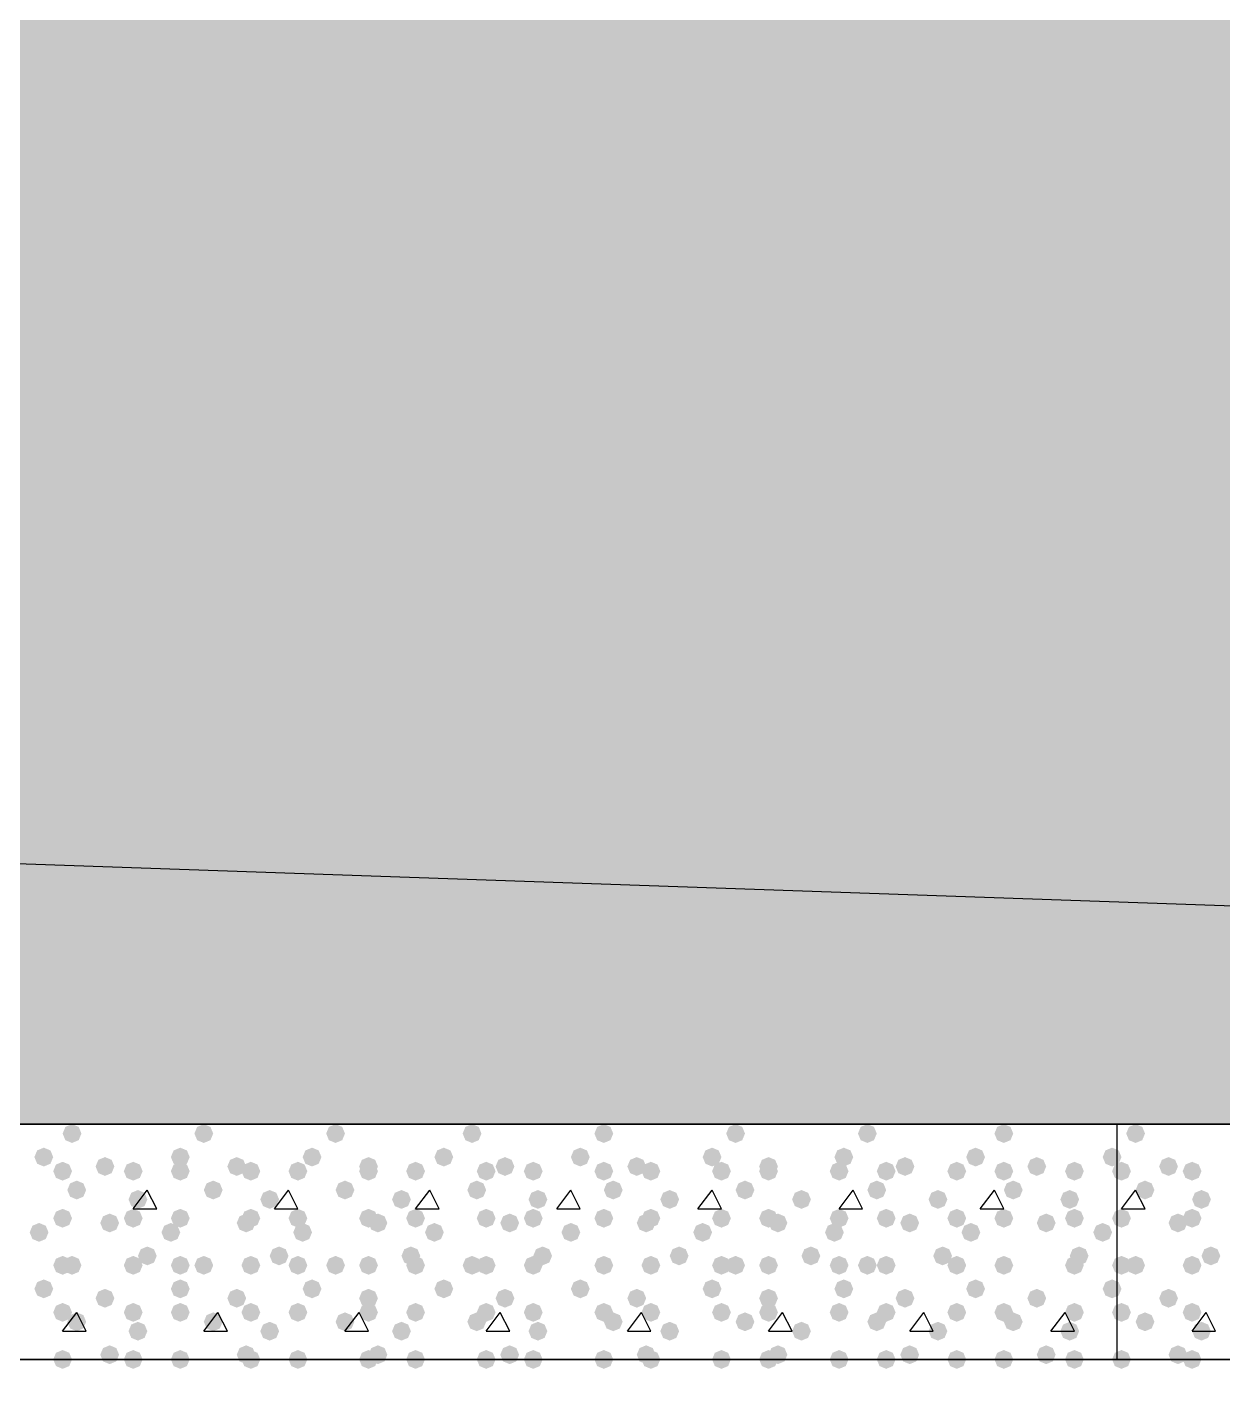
# Model space of a CAD drawing. Header units: millimetres. Extents: x 0 to 420, y 0 to 297.
# Drawn here: x 312.14 to 322.9, y 147.82 to 160.11 of the extents above; entities that cross this region are included whole.
import ezdxf

# ---------------------------------------------------------------- set-up
doc = ezdxf.new("R2010")
doc.units = ezdxf.units.MM
doc.layers.get('0').update_dxf_attribs({"linetype": 'CONTINUOUS'})

msp = doc.modelspace()

# ---------------------------------------------------------------- hatches: boundary and pattern name
at = {"true_color": 0x000008}
h = msp.add_hatch(color=0, dxfattribs=at)
h.paths.add_polyline_path([(379.518333, 162.263667), (33.401, 162.263667), (379.518333, 150.241)], flags=0)
h.paths.add_polyline_path([(33.401, 162.263667), (379.518333, 150.241), (33.401, 150.241)], flags=0)
for points in [[(312.631667, 150.156333), (312.606796, 150.096537), (312.547, 150.071667), (312.487204, 150.096537), (312.462333, 150.156333), (312.487204, 150.216129), (312.547, 150.241), (312.606796, 150.216129)], [(313.817, 150.156333), (313.792129, 150.096537), (313.732333, 150.071667), (313.672537, 150.096537), (313.647667, 150.156333), (313.672537, 150.216129), (313.732333, 150.241), (313.792129, 150.216129)], [(315.002333, 150.156333), (314.977462, 150.096537), (314.917667, 150.071667), (314.857871, 150.096537), (314.833, 150.156333), (314.857871, 150.216129), (314.917667, 150.241), (314.977462, 150.216129)], [(316.23, 150.156333), (316.205129, 150.096537), (316.145333, 150.071667), (316.085537, 150.096537), (316.060667, 150.156333), (316.085537, 150.216129), (316.145333, 150.241), (316.205129, 150.216129)], [(317.415333, 150.156333), (317.390463, 150.096537), (317.330667, 150.071667), (317.270871, 150.096537), (317.246, 150.156333), (317.270871, 150.216129), (317.330667, 150.241), (317.390462, 150.216129)], [(318.600667, 150.156333), (318.575796, 150.096537), (318.516, 150.071667), (318.456204, 150.096537), (318.431333, 150.156333), (318.456204, 150.216129), (318.516, 150.241), (318.575796, 150.216129)], [(319.786, 150.156333), (319.761129, 150.096537), (319.701333, 150.071667), (319.641538, 150.096537), (319.616667, 150.156333), (319.641537, 150.216129), (319.701333, 150.241), (319.761129, 150.216129)], [(321.013667, 150.156333), (320.988796, 150.096537), (320.929, 150.071667), (320.869204, 150.096537), (320.844333, 150.156333), (320.869204, 150.216129), (320.929, 150.241), (320.988796, 150.216129)], [(312.377667, 149.944667), (312.352796, 149.884871), (312.293, 149.86), (312.233204, 149.884871), (312.208333, 149.944667), (312.233204, 150.004462), (312.293, 150.029333), (312.352796, 150.004463)], [(313.605333, 149.944667), (313.580462, 149.884871), (313.520667, 149.86), (313.460871, 149.884871), (313.436, 149.944667), (313.460871, 150.004462), (313.520667, 150.029333), (313.580462, 150.004463)], [(314.790667, 149.944667), (314.765796, 149.884871), (314.706, 149.86), (314.646204, 149.884871), (314.621333, 149.944667), (314.646204, 150.004462), (314.706, 150.029333), (314.765796, 150.004463)], [(315.976, 149.944667), (315.951129, 149.884871), (315.891333, 149.86), (315.831537, 149.884871), (315.806667, 149.944667), (315.831537, 150.004462), (315.891333, 150.029333), (315.951129, 150.004463)], [(317.203667, 149.944667), (317.178796, 149.884871), (317.119, 149.86), (317.059204, 149.884871), (317.034333, 149.944667), (317.059204, 150.004462), (317.119, 150.029333), (317.178796, 150.004463)], [(318.389, 149.944667), (318.364129, 149.884871), (318.304333, 149.86), (318.244537, 149.884871), (318.219667, 149.944667), (318.244537, 150.004462), (318.304333, 150.029333), (318.364129, 150.004463)], [(319.574333, 149.944667), (319.549463, 149.884871), (319.489667, 149.86), (319.429871, 149.884871), (319.405, 149.944667), (319.429871, 150.004462), (319.489667, 150.029333), (319.549462, 150.004463)], [(320.759667, 149.944667), (320.734796, 149.884871), (320.675, 149.86), (320.615204, 149.884871), (320.590333, 149.944667), (320.615204, 150.004462), (320.675, 150.029333), (320.734796, 150.004463)], [(321.987333, 149.944667), (321.962462, 149.884871), (321.902667, 149.86), (321.842871, 149.884871), (321.818, 149.944667), (321.842871, 150.004462), (321.902667, 150.029333), (321.962462, 150.004463)], [(312.547, 149.817667), (312.522129, 149.757871), (312.462333, 149.733), (312.402537, 149.757871), (312.377667, 149.817667), (312.402537, 149.877462), (312.462333, 149.902333), (312.522129, 149.877463)], [(312.928, 149.86), (312.903129, 149.800204), (312.843333, 149.775333), (312.783537, 149.800204), (312.758667, 149.86), (312.783537, 149.919796), (312.843333, 149.944667), (312.903129, 149.919796)], [(313.182, 149.817667), (313.157129, 149.757871), (313.097333, 149.733), (313.037537, 149.757871), (313.012667, 149.817667), (313.037537, 149.877462), (313.097333, 149.902333), (313.157129, 149.877463)], [(313.605333, 149.817667), (313.580462, 149.757871), (313.520667, 149.733), (313.460871, 149.757871), (313.436, 149.817667), (313.460871, 149.877462), (313.520667, 149.902333), (313.580462, 149.877463)], [(314.113333, 149.86), (314.088462, 149.800204), (314.028667, 149.775333), (313.968871, 149.800204), (313.944, 149.86), (313.968871, 149.919796), (314.028667, 149.944667), (314.088462, 149.919796)], [(314.240333, 149.817667), (314.215463, 149.757871), (314.155667, 149.733), (314.095871, 149.757871), (314.071, 149.817667), (314.095871, 149.877462), (314.155667, 149.902333), (314.215462, 149.877463)], [(314.663667, 149.817667), (314.638796, 149.757871), (314.579, 149.733), (314.519204, 149.757871), (314.494333, 149.817667), (314.519204, 149.877462), (314.579, 149.902333), (314.638796, 149.877463)], [(315.298667, 149.86), (315.273796, 149.800204), (315.214, 149.775333), (315.154204, 149.800204), (315.129333, 149.86), (315.154204, 149.919796), (315.214, 149.944667), (315.273796, 149.919796)], [(315.298667, 149.817667), (315.273796, 149.757871), (315.214, 149.733), (315.154204, 149.757871), (315.129333, 149.817667), (315.154204, 149.877462), (315.214, 149.902333), (315.273796, 149.877463)], [(315.722, 149.817667), (315.697129, 149.757871), (315.637333, 149.733), (315.577538, 149.757871), (315.552667, 149.817667), (315.577537, 149.877462), (315.637333, 149.902333), (315.697129, 149.877463)], [(316.357, 149.817667), (316.332129, 149.757871), (316.272333, 149.733), (316.212538, 149.757871), (316.187667, 149.817667), (316.212537, 149.877462), (316.272333, 149.902333), (316.332129, 149.877463)], [(316.526333, 149.86), (316.501463, 149.800204), (316.441667, 149.775333), (316.381871, 149.800204), (316.357, 149.86), (316.381871, 149.919796), (316.441667, 149.944667), (316.501462, 149.919796)], [(316.780333, 149.817667), (316.755463, 149.757871), (316.695667, 149.733), (316.635871, 149.757871), (316.611, 149.817667), (316.635871, 149.877462), (316.695667, 149.902333), (316.755462, 149.877463)], [(317.415333, 149.817667), (317.390463, 149.757871), (317.330667, 149.733), (317.270871, 149.757871), (317.246, 149.817667), (317.270871, 149.877462), (317.330667, 149.902333), (317.390462, 149.877463)], [(317.711667, 149.86), (317.686796, 149.800204), (317.627, 149.775333), (317.567204, 149.800204), (317.542333, 149.86), (317.567204, 149.919796), (317.627, 149.944667), (317.686796, 149.919796)], [(317.838667, 149.817667), (317.813796, 149.757871), (317.754, 149.733), (317.694204, 149.757871), (317.669333, 149.817667), (317.694204, 149.877462), (317.754, 149.902333), (317.813796, 149.877463)], [(318.473667, 149.817667), (318.448796, 149.757871), (318.389, 149.733), (318.329204, 149.757871), (318.304333, 149.817667), (318.329204, 149.877462), (318.389, 149.902333), (318.448796, 149.877463)], [(318.897, 149.86), (318.872129, 149.800204), (318.812333, 149.775333), (318.752538, 149.800204), (318.727667, 149.86), (318.752537, 149.919796), (318.812333, 149.944667), (318.872129, 149.919796)], [(318.897, 149.817667), (318.872129, 149.757871), (318.812333, 149.733), (318.752538, 149.757871), (318.727667, 149.817667), (318.752537, 149.877462), (318.812333, 149.902333), (318.872129, 149.877463)], [(319.532, 149.817667), (319.507129, 149.757871), (319.447333, 149.733), (319.387538, 149.757871), (319.362667, 149.817667), (319.387537, 149.877462), (319.447333, 149.902333), (319.507129, 149.877463)], [(319.955333, 149.817667), (319.930462, 149.757871), (319.870667, 149.733), (319.810871, 149.757871), (319.786, 149.817667), (319.810871, 149.877462), (319.870667, 149.902333), (319.930462, 149.877463)], [(320.124667, 149.86), (320.099796, 149.800204), (320.04, 149.775333), (319.980204, 149.800204), (319.955333, 149.86), (319.980204, 149.919796), (320.04, 149.944667), (320.099796, 149.919796)], [(320.590333, 149.817667), (320.565462, 149.757871), (320.505667, 149.733), (320.445871, 149.757871), (320.421, 149.817667), (320.445871, 149.877462), (320.505667, 149.902333), (320.565462, 149.877463)], [(321.013667, 149.817667), (320.988796, 149.757871), (320.929, 149.733), (320.869204, 149.757871), (320.844333, 149.817667), (320.869204, 149.877462), (320.929, 149.902333), (320.988796, 149.877463)], [(321.31, 149.86), (321.285129, 149.800204), (321.225333, 149.775333), (321.165538, 149.800204), (321.140667, 149.86), (321.165537, 149.919796), (321.225333, 149.944667), (321.285129, 149.919796)], [(321.648667, 149.817667), (321.623796, 149.757871), (321.564, 149.733), (321.504204, 149.757871), (321.479333, 149.817667), (321.504204, 149.877462), (321.564, 149.902333), (321.623796, 149.877463)], [(312.674, 149.648333), (312.649129, 149.588537), (312.589333, 149.563667), (312.529537, 149.588537), (312.504667, 149.648333), (312.529537, 149.708129), (312.589333, 149.733), (312.649129, 149.708129)], [(313.901667, 149.648333), (313.876796, 149.588537), (313.817, 149.563667), (313.757204, 149.588537), (313.732333, 149.648333), (313.757204, 149.708129), (313.817, 149.733), (313.876796, 149.708129)], [(315.087, 149.648333), (315.062129, 149.588537), (315.002333, 149.563667), (314.942538, 149.588537), (314.917667, 149.648333), (314.942537, 149.708129), (315.002333, 149.733), (315.062129, 149.708129)], [(316.272333, 149.648333), (316.247462, 149.588537), (316.187667, 149.563667), (316.127871, 149.588537), (316.103, 149.648333), (316.127871, 149.708129), (316.187667, 149.733), (316.247462, 149.708129)], [(317.5, 149.648333), (317.475129, 149.588537), (317.415333, 149.563667), (317.355537, 149.588537), (317.330667, 149.648333), (317.355537, 149.708129), (317.415333, 149.733), (317.475129, 149.708129)], [(318.685333, 149.648333), (318.660462, 149.588537), (318.600667, 149.563667), (318.540871, 149.588537), (318.516, 149.648333), (318.540871, 149.708129), (318.600667, 149.733), (318.660462, 149.708129)], [(319.870667, 149.648333), (319.845796, 149.588537), (319.786, 149.563667), (319.726204, 149.588537), (319.701333, 149.648333), (319.726204, 149.708129), (319.786, 149.733), (319.845796, 149.708129)], [(321.098333, 149.648333), (321.073463, 149.588537), (321.013667, 149.563667), (320.953871, 149.588537), (320.929, 149.648333), (320.953871, 149.708129), (321.013667, 149.733), (321.073462, 149.708129)], [(313.224333, 149.563667), (313.199462, 149.503871), (313.139667, 149.479), (313.079871, 149.503871), (313.055, 149.563667), (313.079871, 149.623462), (313.139667, 149.648333), (313.199462, 149.623463)], [(314.409667, 149.563667), (314.384796, 149.503871), (314.325, 149.479), (314.265204, 149.503871), (314.240333, 149.563667), (314.265204, 149.623462), (314.325, 149.648333), (314.384796, 149.623463)], [(315.595, 149.563667), (315.570129, 149.503871), (315.510333, 149.479), (315.450538, 149.503871), (315.425667, 149.563667), (315.450537, 149.623462), (315.510333, 149.648333), (315.570129, 149.623463)], [(316.822667, 149.563667), (316.797796, 149.503871), (316.738, 149.479), (316.678204, 149.503871), (316.653333, 149.563667), (316.678204, 149.623462), (316.738, 149.648333), (316.797796, 149.623463)], [(318.008, 149.563667), (317.983129, 149.503871), (317.923333, 149.479), (317.863538, 149.503871), (317.838667, 149.563667), (317.863537, 149.623462), (317.923333, 149.648333), (317.983129, 149.623463)], [(319.193333, 149.563667), (319.168462, 149.503871), (319.108667, 149.479), (319.048871, 149.503871), (319.024, 149.563667), (319.048871, 149.623462), (319.108667, 149.648333), (319.168462, 149.623463)], [(320.421, 149.563667), (320.396129, 149.503871), (320.336333, 149.479), (320.276538, 149.503871), (320.251667, 149.563667), (320.276537, 149.623462), (320.336333, 149.648333), (320.396129, 149.623463)], [(321.606333, 149.563667), (321.581462, 149.503871), (321.521667, 149.479), (321.461871, 149.503871), (321.437, 149.563667), (321.461871, 149.623462), (321.521667, 149.648333), (321.581462, 149.623463)], [(312.547, 149.394333), (312.522129, 149.334537), (312.462333, 149.309667), (312.402537, 149.334537), (312.377667, 149.394333), (312.402537, 149.454129), (312.462333, 149.479), (312.522129, 149.454129)], [(313.182, 149.394333), (313.157129, 149.334537), (313.097333, 149.309667), (313.037537, 149.334537), (313.012667, 149.394333), (313.037537, 149.454129), (313.097333, 149.479), (313.157129, 149.454129)], [(313.605333, 149.394333), (313.580462, 149.334537), (313.520667, 149.309667), (313.460871, 149.334537), (313.436, 149.394333), (313.460871, 149.454129), (313.520667, 149.479), (313.580462, 149.454129)], [(314.240333, 149.394333), (314.215463, 149.334537), (314.155667, 149.309667), (314.095871, 149.334537), (314.071, 149.394333), (314.095871, 149.454129), (314.155667, 149.479), (314.215462, 149.454129)], [(314.663667, 149.394333), (314.638796, 149.334537), (314.579, 149.309667), (314.519204, 149.334537), (314.494333, 149.394333), (314.519204, 149.454129), (314.579, 149.479), (314.638796, 149.454129)], [(315.298667, 149.394333), (315.273796, 149.334537), (315.214, 149.309667), (315.154204, 149.334537), (315.129333, 149.394333), (315.154204, 149.454129), (315.214, 149.479), (315.273796, 149.454129)], [(315.722, 149.394333), (315.697129, 149.334537), (315.637333, 149.309667), (315.577538, 149.334537), (315.552667, 149.394333), (315.577537, 149.454129), (315.637333, 149.479), (315.697129, 149.454129)], [(316.357, 149.394333), (316.332129, 149.334537), (316.272333, 149.309667), (316.212538, 149.334537), (316.187667, 149.394333), (316.212537, 149.454129), (316.272333, 149.479), (316.332129, 149.454129)], [(316.780333, 149.394333), (316.755463, 149.334537), (316.695667, 149.309667), (316.635871, 149.334537), (316.611, 149.394333), (316.635871, 149.454129), (316.695667, 149.479), (316.755462, 149.454129)], [(317.415333, 149.394333), (317.390463, 149.334537), (317.330667, 149.309667), (317.270871, 149.334537), (317.246, 149.394333), (317.270871, 149.454129), (317.330667, 149.479), (317.390462, 149.454129)], [(317.838667, 149.394333), (317.813796, 149.334537), (317.754, 149.309667), (317.694204, 149.334537), (317.669333, 149.394333), (317.694204, 149.454129), (317.754, 149.479), (317.813796, 149.454129)], [(318.473667, 149.394333), (318.448796, 149.334537), (318.389, 149.309667), (318.329204, 149.334537), (318.304333, 149.394333), (318.329204, 149.454129), (318.389, 149.479), (318.448796, 149.454129)], [(318.897, 149.394333), (318.872129, 149.334537), (318.812333, 149.309667), (318.752538, 149.334537), (318.727667, 149.394333), (318.752537, 149.454129), (318.812333, 149.479), (318.872129, 149.454129)], [(319.532, 149.394333), (319.507129, 149.334537), (319.447333, 149.309667), (319.387538, 149.334537), (319.362667, 149.394333), (319.387537, 149.454129), (319.447333, 149.479), (319.507129, 149.454129)], [(319.955333, 149.394333), (319.930462, 149.334537), (319.870667, 149.309667), (319.810871, 149.334537), (319.786, 149.394333), (319.810871, 149.454129), (319.870667, 149.479), (319.930462, 149.454129)], [(320.590333, 149.394333), (320.565462, 149.334537), (320.505667, 149.309667), (320.445871, 149.334537), (320.421, 149.394333), (320.445871, 149.454129), (320.505667, 149.479), (320.565462, 149.454129)], [(321.013667, 149.394333), (320.988796, 149.334537), (320.929, 149.309667), (320.869204, 149.334537), (320.844333, 149.394333), (320.869204, 149.454129), (320.929, 149.479), (320.988796, 149.454129)], [(321.648667, 149.394333), (321.623796, 149.334537), (321.564, 149.309667), (321.504204, 149.334537), (321.479333, 149.394333), (321.504204, 149.454129), (321.564, 149.479), (321.623796, 149.454129)], [(312.335333, 149.267333), (312.310462, 149.207537), (312.250667, 149.182667), (312.190871, 149.207537), (312.166, 149.267333), (312.190871, 149.327129), (312.250667, 149.352), (312.310462, 149.327129)], [(312.970333, 149.352), (312.945462, 149.292204), (312.885667, 149.267333), (312.825871, 149.292204), (312.801, 149.352), (312.825871, 149.411796), (312.885667, 149.436667), (312.945462, 149.411796)], [(313.520667, 149.267333), (313.495796, 149.207537), (313.436, 149.182667), (313.376204, 149.207537), (313.351333, 149.267333), (313.376204, 149.327129), (313.436, 149.352), (313.495796, 149.327129)], [(314.198, 149.352), (314.173129, 149.292204), (314.113333, 149.267333), (314.053538, 149.292204), (314.028667, 149.352), (314.053537, 149.411796), (314.113333, 149.436667), (314.173129, 149.411796)], [(314.706, 149.267333), (314.681129, 149.207537), (314.621333, 149.182667), (314.561537, 149.207537), (314.536667, 149.267333), (314.561537, 149.327129), (314.621333, 149.352), (314.681129, 149.327129)], [(315.383333, 149.352), (315.358462, 149.292204), (315.298667, 149.267333), (315.238871, 149.292204), (315.214, 149.352), (315.238871, 149.411796), (315.298667, 149.436667), (315.358462, 149.411796)], [(315.891333, 149.267333), (315.866463, 149.207537), (315.806667, 149.182667), (315.746871, 149.207537), (315.722, 149.267333), (315.746871, 149.327129), (315.806667, 149.352), (315.866462, 149.327129)], [(316.568667, 149.352), (316.543796, 149.292204), (316.484, 149.267333), (316.424204, 149.292204), (316.399333, 149.352), (316.424204, 149.411796), (316.484, 149.436667), (316.543796, 149.411796)], [(317.119, 149.267333), (317.094129, 149.207537), (317.034333, 149.182667), (316.974538, 149.207537), (316.949667, 149.267333), (316.974537, 149.327129), (317.034333, 149.352), (317.094129, 149.327129)], [(317.796333, 149.352), (317.771462, 149.292204), (317.711667, 149.267333), (317.651871, 149.292204), (317.627, 149.352), (317.651871, 149.411796), (317.711667, 149.436667), (317.771462, 149.411796)], [(318.304333, 149.267333), (318.279462, 149.207537), (318.219667, 149.182667), (318.159871, 149.207537), (318.135, 149.267333), (318.159871, 149.327129), (318.219667, 149.352), (318.279462, 149.327129)], [(318.981667, 149.352), (318.956796, 149.292204), (318.897, 149.267333), (318.837204, 149.292204), (318.812333, 149.352), (318.837204, 149.411796), (318.897, 149.436667), (318.956796, 149.411796)], [(319.489667, 149.267333), (319.464796, 149.207537), (319.405, 149.182667), (319.345204, 149.207537), (319.320333, 149.267333), (319.345204, 149.327129), (319.405, 149.352), (319.464796, 149.327129)], [(320.167, 149.352), (320.142129, 149.292204), (320.082333, 149.267333), (320.022538, 149.292204), (319.997667, 149.352), (320.022537, 149.411796), (320.082333, 149.436667), (320.142129, 149.411796)], [(320.717333, 149.267333), (320.692462, 149.207537), (320.632667, 149.182667), (320.572871, 149.207537), (320.548, 149.267333), (320.572871, 149.327129), (320.632667, 149.352), (320.692462, 149.327129)], [(321.394667, 149.352), (321.369796, 149.292204), (321.31, 149.267333), (321.250204, 149.292204), (321.225333, 149.352), (321.250204, 149.411796), (321.31, 149.436667), (321.369796, 149.411796)], [(321.902667, 149.267333), (321.877796, 149.207537), (321.818, 149.182667), (321.758204, 149.207537), (321.733333, 149.267333), (321.758204, 149.327129), (321.818, 149.352), (321.877796, 149.327129)], [(313.309, 149.055667), (313.284129, 148.995871), (313.224333, 148.971), (313.164537, 148.995871), (313.139667, 149.055667), (313.164537, 149.115462), (313.224333, 149.140333), (313.284129, 149.115463)], [(314.494333, 149.055667), (314.469462, 148.995871), (314.409667, 148.971), (314.349871, 148.995871), (314.325, 149.055667), (314.349871, 149.115462), (314.409667, 149.140333), (314.469462, 149.115463)], [(315.679667, 149.055667), (315.654796, 148.995871), (315.595, 148.971), (315.535204, 148.995871), (315.510333, 149.055667), (315.535204, 149.115462), (315.595, 149.140333), (315.654796, 149.115463)], [(316.865, 149.055667), (316.840129, 148.995871), (316.780333, 148.971), (316.720537, 148.995871), (316.695667, 149.055667), (316.720537, 149.115462), (316.780333, 149.140333), (316.840129, 149.115463)], [(318.092667, 149.055667), (318.067796, 148.995871), (318.008, 148.971), (317.948204, 148.995871), (317.923333, 149.055667), (317.948204, 149.115462), (318.008, 149.140333), (318.067796, 149.115463)], [(319.278, 149.055667), (319.253129, 148.995871), (319.193333, 148.971), (319.133537, 148.995871), (319.108667, 149.055667), (319.133537, 149.115462), (319.193333, 149.140333), (319.253129, 149.115463)], [(320.463333, 149.055667), (320.438463, 148.995871), (320.378667, 148.971), (320.318871, 148.995871), (320.294, 149.055667), (320.318871, 149.115462), (320.378667, 149.140333), (320.438462, 149.115463)], [(321.691, 149.055667), (321.666129, 148.995871), (321.606333, 148.971), (321.546538, 148.995871), (321.521667, 149.055667), (321.546537, 149.115462), (321.606333, 149.140333), (321.666129, 149.115463)], [(312.547, 148.971), (312.522129, 148.911204), (312.462333, 148.886333), (312.402537, 148.911204), (312.377667, 148.971), (312.402537, 149.030796), (312.462333, 149.055667), (312.522129, 149.030796)], [(312.631667, 148.971), (312.606796, 148.911204), (312.547, 148.886333), (312.487204, 148.911204), (312.462333, 148.971), (312.487204, 149.030796), (312.547, 149.055667), (312.606796, 149.030796)], [(313.182, 148.971), (313.157129, 148.911204), (313.097333, 148.886333), (313.037537, 148.911204), (313.012667, 148.971), (313.037537, 149.030796), (313.097333, 149.055667), (313.157129, 149.030796)], [(313.605333, 148.971), (313.580462, 148.911204), (313.520667, 148.886333), (313.460871, 148.911204), (313.436, 148.971), (313.460871, 149.030796), (313.520667, 149.055667), (313.580462, 149.030796)], [(313.817, 148.971), (313.792129, 148.911204), (313.732333, 148.886333), (313.672537, 148.911204), (313.647667, 148.971), (313.672537, 149.030796), (313.732333, 149.055667), (313.792129, 149.030796)], [(314.240333, 148.971), (314.215463, 148.911204), (314.155667, 148.886333), (314.095871, 148.911204), (314.071, 148.971), (314.095871, 149.030796), (314.155667, 149.055667), (314.215462, 149.030796)], [(314.663667, 148.971), (314.638796, 148.911204), (314.579, 148.886333), (314.519204, 148.911204), (314.494333, 148.971), (314.519204, 149.030796), (314.579, 149.055667), (314.638796, 149.030796)], [(315.002333, 148.971), (314.977462, 148.911204), (314.917667, 148.886333), (314.857871, 148.911204), (314.833, 148.971), (314.857871, 149.030796), (314.917667, 149.055667), (314.977462, 149.030796)], [(315.298667, 148.971), (315.273796, 148.911204), (315.214, 148.886333), (315.154204, 148.911204), (315.129333, 148.971), (315.154204, 149.030796), (315.214, 149.055667), (315.273796, 149.030796)], [(315.722, 148.971), (315.697129, 148.911204), (315.637333, 148.886333), (315.577538, 148.911204), (315.552667, 148.971), (315.577537, 149.030796), (315.637333, 149.055667), (315.697129, 149.030796)], [(316.23, 148.971), (316.205129, 148.911204), (316.145333, 148.886333), (316.085537, 148.911204), (316.060667, 148.971), (316.085537, 149.030796), (316.145333, 149.055667), (316.205129, 149.030796)], [(316.357, 148.971), (316.332129, 148.911204), (316.272333, 148.886333), (316.212538, 148.911204), (316.187667, 148.971), (316.212537, 149.030796), (316.272333, 149.055667), (316.332129, 149.030796)], [(316.780333, 148.971), (316.755463, 148.911204), (316.695667, 148.886333), (316.635871, 148.911204), (316.611, 148.971), (316.635871, 149.030796), (316.695667, 149.055667), (316.755462, 149.030796)], [(317.415333, 148.971), (317.390463, 148.911204), (317.330667, 148.886333), (317.270871, 148.911204), (317.246, 148.971), (317.270871, 149.030796), (317.330667, 149.055667), (317.390462, 149.030796)], [(317.415333, 148.971), (317.390463, 148.911204), (317.330667, 148.886333), (317.270871, 148.911204), (317.246, 148.971), (317.270871, 149.030796), (317.330667, 149.055667), (317.390462, 149.030796)], [(317.838667, 148.971), (317.813796, 148.911204), (317.754, 148.886333), (317.694204, 148.911204), (317.669333, 148.971), (317.694204, 149.030796), (317.754, 149.055667), (317.813796, 149.030796)], [(318.473667, 148.971), (318.448796, 148.911204), (318.389, 148.886333), (318.329204, 148.911204), (318.304333, 148.971), (318.329204, 149.030796), (318.389, 149.055667), (318.448796, 149.030796)], [(318.600667, 148.971), (318.575796, 148.911204), (318.516, 148.886333), (318.456204, 148.911204), (318.431333, 148.971), (318.456204, 149.030796), (318.516, 149.055667), (318.575796, 149.030796)], [(318.897, 148.971), (318.872129, 148.911204), (318.812333, 148.886333), (318.752538, 148.911204), (318.727667, 148.971), (318.752537, 149.030796), (318.812333, 149.055667), (318.872129, 149.030796)], [(319.532, 148.971), (319.507129, 148.911204), (319.447333, 148.886333), (319.387538, 148.911204), (319.362667, 148.971), (319.387537, 149.030796), (319.447333, 149.055667), (319.507129, 149.030796)], [(319.786, 148.971), (319.761129, 148.911204), (319.701333, 148.886333), (319.641538, 148.911204), (319.616667, 148.971), (319.641537, 149.030796), (319.701333, 149.055667), (319.761129, 149.030796)], [(319.955333, 148.971), (319.930462, 148.911204), (319.870667, 148.886333), (319.810871, 148.911204), (319.786, 148.971), (319.810871, 149.030796), (319.870667, 149.055667), (319.930462, 149.030796)], [(320.590333, 148.971), (320.565462, 148.911204), (320.505667, 148.886333), (320.445871, 148.911204), (320.421, 148.971), (320.445871, 149.030796), (320.505667, 149.055667), (320.565462, 149.030796)], [(321.013667, 148.971), (320.988796, 148.911204), (320.929, 148.886333), (320.869204, 148.911204), (320.844333, 148.971), (320.869204, 149.030796), (320.929, 149.055667), (320.988796, 149.030796)], [(321.013667, 148.971), (320.988796, 148.911204), (320.929, 148.886333), (320.869204, 148.911204), (320.844333, 148.971), (320.869204, 149.030796), (320.929, 149.055667), (320.988796, 149.030796)], [(321.648667, 148.971), (321.623796, 148.911204), (321.564, 148.886333), (321.504204, 148.911204), (321.479333, 148.971), (321.504204, 149.030796), (321.564, 149.055667), (321.623796, 149.030796)], [(312.377667, 148.759333), (312.352796, 148.699537), (312.293, 148.674667), (312.233204, 148.699537), (312.208333, 148.759333), (312.233204, 148.819129), (312.293, 148.844), (312.352796, 148.819129)], [(312.928, 148.674667), (312.903129, 148.614871), (312.843333, 148.59), (312.783537, 148.614871), (312.758667, 148.674667), (312.783537, 148.734462), (312.843333, 148.759333), (312.903129, 148.734463)], [(313.605333, 148.759333), (313.580462, 148.699537), (313.520667, 148.674667), (313.460871, 148.699537), (313.436, 148.759333), (313.460871, 148.819129), (313.520667, 148.844), (313.580462, 148.819129)], [(314.113333, 148.674667), (314.088462, 148.614871), (314.028667, 148.59), (313.968871, 148.614871), (313.944, 148.674667), (313.968871, 148.734462), (314.028667, 148.759333), (314.088462, 148.734463)], [(314.790667, 148.759333), (314.765796, 148.699537), (314.706, 148.674667), (314.646204, 148.699537), (314.621333, 148.759333), (314.646204, 148.819129), (314.706, 148.844), (314.765796, 148.819129)], [(315.298667, 148.674667), (315.273796, 148.614871), (315.214, 148.59), (315.154204, 148.614871), (315.129333, 148.674667), (315.154204, 148.734462), (315.214, 148.759333), (315.273796, 148.734463)], [(315.976, 148.759333), (315.951129, 148.699537), (315.891333, 148.674667), (315.831537, 148.699537), (315.806667, 148.759333), (315.831537, 148.819129), (315.891333, 148.844), (315.951129, 148.819129)], [(316.526333, 148.674667), (316.501463, 148.614871), (316.441667, 148.59), (316.381871, 148.614871), (316.357, 148.674667), (316.381871, 148.734462), (316.441667, 148.759333), (316.501462, 148.734463)], [(317.203667, 148.759333), (317.178796, 148.699537), (317.119, 148.674667), (317.059204, 148.699537), (317.034333, 148.759333), (317.059204, 148.819129), (317.119, 148.844), (317.178796, 148.819129)], [(317.711667, 148.674667), (317.686796, 148.614871), (317.627, 148.59), (317.567204, 148.614871), (317.542333, 148.674667), (317.567204, 148.734462), (317.627, 148.759333), (317.686796, 148.734463)], [(318.389, 148.759333), (318.364129, 148.699537), (318.304333, 148.674667), (318.244537, 148.699537), (318.219667, 148.759333), (318.244537, 148.819129), (318.304333, 148.844), (318.364129, 148.819129)], [(318.897, 148.674667), (318.872129, 148.614871), (318.812333, 148.59), (318.752538, 148.614871), (318.727667, 148.674667), (318.752537, 148.734462), (318.812333, 148.759333), (318.872129, 148.734463)], [(319.574333, 148.759333), (319.549463, 148.699537), (319.489667, 148.674667), (319.429871, 148.699537), (319.405, 148.759333), (319.429871, 148.819129), (319.489667, 148.844), (319.549462, 148.819129)], [(320.124667, 148.674667), (320.099796, 148.614871), (320.04, 148.59), (319.980204, 148.614871), (319.955333, 148.674667), (319.980204, 148.734462), (320.04, 148.759333), (320.099796, 148.734463)], [(320.759667, 148.759333), (320.734796, 148.699537), (320.675, 148.674667), (320.615204, 148.699537), (320.590333, 148.759333), (320.615204, 148.819129), (320.675, 148.844), (320.734796, 148.819129)], [(321.31, 148.674667), (321.285129, 148.614871), (321.225333, 148.59), (321.165538, 148.614871), (321.140667, 148.674667), (321.165537, 148.734462), (321.225333, 148.759333), (321.285129, 148.734463)], [(321.987333, 148.759333), (321.962462, 148.699537), (321.902667, 148.674667), (321.842871, 148.699537), (321.818, 148.759333), (321.842871, 148.819129), (321.902667, 148.844), (321.962462, 148.819129)], [(312.547, 148.547667), (312.522129, 148.487871), (312.462333, 148.463), (312.402537, 148.487871), (312.377667, 148.547667), (312.402537, 148.607462), (312.462333, 148.632333), (312.522129, 148.607463)], [(313.182, 148.547667), (313.157129, 148.487871), (313.097333, 148.463), (313.037537, 148.487871), (313.012667, 148.547667), (313.037537, 148.607462), (313.097333, 148.632333), (313.157129, 148.607463)], [(313.605333, 148.547667), (313.580462, 148.487871), (313.520667, 148.463), (313.460871, 148.487871), (313.436, 148.547667), (313.460871, 148.607462), (313.520667, 148.632333), (313.580462, 148.607463)], [(314.240333, 148.547667), (314.215463, 148.487871), (314.155667, 148.463), (314.095871, 148.487871), (314.071, 148.547667), (314.095871, 148.607462), (314.155667, 148.632333), (314.215462, 148.607463)], [(314.663667, 148.547667), (314.638796, 148.487871), (314.579, 148.463), (314.519204, 148.487871), (314.494333, 148.547667), (314.519204, 148.607462), (314.579, 148.632333), (314.638796, 148.607463)], [(315.298667, 148.547667), (315.273796, 148.487871), (315.214, 148.463), (315.154204, 148.487871), (315.129333, 148.547667), (315.154204, 148.607462), (315.214, 148.632333), (315.273796, 148.607463)], [(315.722, 148.547667), (315.697129, 148.487871), (315.637333, 148.463), (315.577538, 148.487871), (315.552667, 148.547667), (315.577537, 148.607462), (315.637333, 148.632333), (315.697129, 148.607463)], [(316.357, 148.547667), (316.332129, 148.487871), (316.272333, 148.463), (316.212538, 148.487871), (316.187667, 148.547667), (316.212537, 148.607462), (316.272333, 148.632333), (316.332129, 148.607463)], [(316.780333, 148.547667), (316.755463, 148.487871), (316.695667, 148.463), (316.635871, 148.487871), (316.611, 148.547667), (316.635871, 148.607462), (316.695667, 148.632333), (316.755462, 148.607463)], [(317.415333, 148.547667), (317.390463, 148.487871), (317.330667, 148.463), (317.270871, 148.487871), (317.246, 148.547667), (317.270871, 148.607462), (317.330667, 148.632333), (317.390462, 148.607463)], [(317.838667, 148.547667), (317.813796, 148.487871), (317.754, 148.463), (317.694204, 148.487871), (317.669333, 148.547667), (317.694204, 148.607462), (317.754, 148.632333), (317.813796, 148.607463)], [(318.473667, 148.547667), (318.448796, 148.487871), (318.389, 148.463), (318.329204, 148.487871), (318.304333, 148.547667), (318.329204, 148.607462), (318.389, 148.632333), (318.448796, 148.607463)], [(318.897, 148.547667), (318.872129, 148.487871), (318.812333, 148.463), (318.752538, 148.487871), (318.727667, 148.547667), (318.752537, 148.607462), (318.812333, 148.632333), (318.872129, 148.607463)], [(319.532, 148.547667), (319.507129, 148.487871), (319.447333, 148.463), (319.387538, 148.487871), (319.362667, 148.547667), (319.387537, 148.607462), (319.447333, 148.632333), (319.507129, 148.607463)], [(319.955333, 148.547667), (319.930462, 148.487871), (319.870667, 148.463), (319.810871, 148.487871), (319.786, 148.547667), (319.810871, 148.607462), (319.870667, 148.632333), (319.930462, 148.607463)], [(320.590333, 148.547667), (320.565462, 148.487871), (320.505667, 148.463), (320.445871, 148.487871), (320.421, 148.547667), (320.445871, 148.607462), (320.505667, 148.632333), (320.565462, 148.607463)], [(321.013667, 148.547667), (320.988796, 148.487871), (320.929, 148.463), (320.869204, 148.487871), (320.844333, 148.547667), (320.869204, 148.607462), (320.929, 148.632333), (320.988796, 148.607463)], [(321.648667, 148.547667), (321.623796, 148.487871), (321.564, 148.463), (321.504204, 148.487871), (321.479333, 148.547667), (321.504204, 148.607462), (321.564, 148.632333), (321.623796, 148.607463)], [(312.674, 148.463), (312.649129, 148.403204), (312.589333, 148.378333), (312.529537, 148.403204), (312.504667, 148.463), (312.529537, 148.522796), (312.589333, 148.547667), (312.649129, 148.522796)], [(313.901667, 148.463), (313.876796, 148.403204), (313.817, 148.378333), (313.757204, 148.403204), (313.732333, 148.463), (313.757204, 148.522796), (313.817, 148.547667), (313.876796, 148.522796)], [(315.087, 148.463), (315.062129, 148.403204), (315.002333, 148.378333), (314.942538, 148.403204), (314.917667, 148.463), (314.942537, 148.522796), (315.002333, 148.547667), (315.062129, 148.522796)], [(316.272333, 148.463), (316.247462, 148.403204), (316.187667, 148.378333), (316.127871, 148.403204), (316.103, 148.463), (316.127871, 148.522796), (316.187667, 148.547667), (316.247462, 148.522796)], [(317.5, 148.463), (317.475129, 148.403204), (317.415333, 148.378333), (317.355537, 148.403204), (317.330667, 148.463), (317.355537, 148.522796), (317.415333, 148.547667), (317.475129, 148.522796)], [(318.685333, 148.463), (318.660462, 148.403204), (318.600667, 148.378333), (318.540871, 148.403204), (318.516, 148.463), (318.540871, 148.522796), (318.600667, 148.547667), (318.660462, 148.522796)], [(319.870667, 148.463), (319.845796, 148.403204), (319.786, 148.378333), (319.726204, 148.403204), (319.701333, 148.463), (319.726204, 148.522796), (319.786, 148.547667), (319.845796, 148.522796)], [(321.098333, 148.463), (321.073463, 148.403204), (321.013667, 148.378333), (320.953871, 148.403204), (320.929, 148.463), (320.953871, 148.522796), (321.013667, 148.547667), (321.073462, 148.522796)], [(313.224333, 148.378333), (313.199462, 148.318537), (313.139667, 148.293667), (313.079871, 148.318537), (313.055, 148.378333), (313.079871, 148.438129), (313.139667, 148.463), (313.199462, 148.438129)], [(314.409667, 148.378333), (314.384796, 148.318537), (314.325, 148.293667), (314.265204, 148.318537), (314.240333, 148.378333), (314.265204, 148.438129), (314.325, 148.463), (314.384796, 148.438129)], [(315.595, 148.378333), (315.570129, 148.318537), (315.510333, 148.293667), (315.450538, 148.318537), (315.425667, 148.378333), (315.450537, 148.438129), (315.510333, 148.463), (315.570129, 148.438129)], [(316.822667, 148.378333), (316.797796, 148.318537), (316.738, 148.293667), (316.678204, 148.318537), (316.653333, 148.378333), (316.678204, 148.438129), (316.738, 148.463), (316.797796, 148.438129)], [(318.008, 148.378333), (317.983129, 148.318537), (317.923333, 148.293667), (317.863538, 148.318537), (317.838667, 148.378333), (317.863537, 148.438129), (317.923333, 148.463), (317.983129, 148.438129)], [(319.193333, 148.378333), (319.168462, 148.318537), (319.108667, 148.293667), (319.048871, 148.318537), (319.024, 148.378333), (319.048871, 148.438129), (319.108667, 148.463), (319.168462, 148.438129)], [(320.421, 148.378333), (320.396129, 148.318537), (320.336333, 148.293667), (320.276538, 148.318537), (320.251667, 148.378333), (320.276537, 148.438129), (320.336333, 148.463), (320.396129, 148.438129)], [(321.606333, 148.378333), (321.581462, 148.318537), (321.521667, 148.293667), (321.461871, 148.318537), (321.437, 148.378333), (321.461871, 148.438129), (321.521667, 148.463), (321.581462, 148.438129)], [(312.970333, 148.166667), (312.945462, 148.106871), (312.885667, 148.082), (312.825871, 148.106871), (312.801, 148.166667), (312.825871, 148.226462), (312.885667, 148.251333), (312.945462, 148.226463)], [(314.198, 148.166667), (314.173129, 148.106871), (314.113333, 148.082), (314.053538, 148.106871), (314.028667, 148.166667), (314.053537, 148.226462), (314.113333, 148.251333), (314.173129, 148.226463)], [(315.383333, 148.166667), (315.358462, 148.106871), (315.298667, 148.082), (315.238871, 148.106871), (315.214, 148.166667), (315.238871, 148.226462), (315.298667, 148.251333), (315.358462, 148.226463)], [(316.568667, 148.166667), (316.543796, 148.106871), (316.484, 148.082), (316.424204, 148.106871), (316.399333, 148.166667), (316.424204, 148.226462), (316.484, 148.251333), (316.543796, 148.226463)], [(317.796333, 148.166667), (317.771462, 148.106871), (317.711667, 148.082), (317.651871, 148.106871), (317.627, 148.166667), (317.651871, 148.226462), (317.711667, 148.251333), (317.771462, 148.226463)], [(318.981667, 148.166667), (318.956796, 148.106871), (318.897, 148.082), (318.837204, 148.106871), (318.812333, 148.166667), (318.837204, 148.226462), (318.897, 148.251333), (318.956796, 148.226463)], [(320.167, 148.166667), (320.142129, 148.106871), (320.082333, 148.082), (320.022538, 148.106871), (319.997667, 148.166667), (320.022537, 148.226462), (320.082333, 148.251333), (320.142129, 148.226463)], [(321.394667, 148.166667), (321.369796, 148.106871), (321.31, 148.082), (321.250204, 148.106871), (321.225333, 148.166667), (321.250204, 148.226462), (321.31, 148.251333), (321.369796, 148.226463)], [(312.547, 148.124333), (312.522129, 148.064537), (312.462333, 148.039667), (312.402537, 148.064537), (312.377667, 148.124333), (312.402537, 148.184129), (312.462333, 148.209), (312.522129, 148.184129)], [(313.182, 148.124333), (313.157129, 148.064537), (313.097333, 148.039667), (313.037537, 148.064537), (313.012667, 148.124333), (313.037537, 148.184129), (313.097333, 148.209), (313.157129, 148.184129)], [(313.605333, 148.124333), (313.580462, 148.064537), (313.520667, 148.039667), (313.460871, 148.064537), (313.436, 148.124333), (313.460871, 148.184129), (313.520667, 148.209), (313.580462, 148.184129)], [(314.240333, 148.124333), (314.215463, 148.064537), (314.155667, 148.039667), (314.095871, 148.064537), (314.071, 148.124333), (314.095871, 148.184129), (314.155667, 148.209), (314.215462, 148.184129)], [(314.663667, 148.124333), (314.638796, 148.064537), (314.579, 148.039667), (314.519204, 148.064537), (314.494333, 148.124333), (314.519204, 148.184129), (314.579, 148.209), (314.638796, 148.184129)], [(315.298667, 148.124333), (315.273796, 148.064537), (315.214, 148.039667), (315.154204, 148.064537), (315.129333, 148.124333), (315.154204, 148.184129), (315.214, 148.209), (315.273796, 148.184129)], [(315.722, 148.124333), (315.697129, 148.064537), (315.637333, 148.039667), (315.577538, 148.064537), (315.552667, 148.124333), (315.577537, 148.184129), (315.637333, 148.209), (315.697129, 148.184129)], [(316.357, 148.124333), (316.332129, 148.064537), (316.272333, 148.039667), (316.212538, 148.064537), (316.187667, 148.124333), (316.212537, 148.184129), (316.272333, 148.209), (316.332129, 148.184129)], [(316.780333, 148.124333), (316.755463, 148.064537), (316.695667, 148.039667), (316.635871, 148.064537), (316.611, 148.124333), (316.635871, 148.184129), (316.695667, 148.209), (316.755462, 148.184129)], [(317.415333, 148.124333), (317.390463, 148.064537), (317.330667, 148.039667), (317.270871, 148.064537), (317.246, 148.124333), (317.270871, 148.184129), (317.330667, 148.209), (317.390462, 148.184129)], [(317.838667, 148.124333), (317.813796, 148.064537), (317.754, 148.039667), (317.694204, 148.064537), (317.669333, 148.124333), (317.694204, 148.184129), (317.754, 148.209), (317.813796, 148.184129)], [(318.473667, 148.124333), (318.448796, 148.064537), (318.389, 148.039667), (318.329204, 148.064537), (318.304333, 148.124333), (318.329204, 148.184129), (318.389, 148.209), (318.448796, 148.184129)], [(318.897, 148.124333), (318.872129, 148.064537), (318.812333, 148.039667), (318.752538, 148.064537), (318.727667, 148.124333), (318.752537, 148.184129), (318.812333, 148.209), (318.872129, 148.184129)], [(319.532, 148.124333), (319.507129, 148.064537), (319.447333, 148.039667), (319.387538, 148.064537), (319.362667, 148.124333), (319.387537, 148.184129), (319.447333, 148.209), (319.507129, 148.184129)], [(319.955333, 148.124333), (319.930462, 148.064537), (319.870667, 148.039667), (319.810871, 148.064537), (319.786, 148.124333), (319.810871, 148.184129), (319.870667, 148.209), (319.930462, 148.184129)], [(320.590333, 148.124333), (320.565462, 148.064537), (320.505667, 148.039667), (320.445871, 148.064537), (320.421, 148.124333), (320.445871, 148.184129), (320.505667, 148.209), (320.565462, 148.184129)], [(321.013667, 148.124333), (320.988796, 148.064537), (320.929, 148.039667), (320.869204, 148.064537), (320.844333, 148.124333), (320.869204, 148.184129), (320.929, 148.209), (320.988796, 148.184129)], [(321.648667, 148.124333), (321.623796, 148.064537), (321.564, 148.039667), (321.504204, 148.064537), (321.479333, 148.124333), (321.504204, 148.184129), (321.564, 148.209), (321.623796, 148.184129)]]:
    msp.add_hatch(color=0, dxfattribs=at).paths.add_polyline_path(points, flags=0)
at = {"true_color": 0x000007}
for points in [[(322.199, 150.156333), (322.174129, 150.096537), (322.114333, 150.071667), (322.054537, 150.096537), (322.029667, 150.156333), (322.054537, 150.216129), (322.114333, 150.241), (322.174129, 150.216129)], [(322.072, 149.817667), (322.047129, 149.757871), (321.987333, 149.733), (321.927538, 149.757871), (321.902667, 149.817667), (321.927537, 149.877462), (321.987333, 149.902333), (322.047129, 149.877463)], [(322.495333, 149.86), (322.470463, 149.800204), (322.410667, 149.775333), (322.350871, 149.800204), (322.326, 149.86), (322.350871, 149.919796), (322.410667, 149.944667), (322.470462, 149.919796)], [(322.707, 149.817667), (322.682129, 149.757871), (322.622333, 149.733), (322.562538, 149.757871), (322.537667, 149.817667), (322.562537, 149.877462), (322.622333, 149.902333), (322.682129, 149.877463)], [(322.283667, 149.648333), (322.258796, 149.588537), (322.199, 149.563667), (322.139204, 149.588537), (322.114333, 149.648333), (322.139204, 149.708129), (322.199, 149.733), (322.258796, 149.708129)], [(322.791667, 149.563667), (322.766796, 149.503871), (322.707, 149.479), (322.647204, 149.503871), (322.622333, 149.563667), (322.647204, 149.623462), (322.707, 149.648333), (322.766796, 149.623463)], [(322.072, 149.394333), (322.047129, 149.334537), (321.987333, 149.309667), (321.927538, 149.334537), (321.902667, 149.394333), (321.927537, 149.454129), (321.987333, 149.479), (322.047129, 149.454129)], [(322.707, 149.394333), (322.682129, 149.334537), (322.622333, 149.309667), (322.562538, 149.334537), (322.537667, 149.394333), (322.562537, 149.454129), (322.622333, 149.479), (322.682129, 149.454129)], [(322.58, 149.352), (322.555129, 149.292204), (322.495333, 149.267333), (322.435538, 149.292204), (322.410667, 149.352), (322.435537, 149.411796), (322.495333, 149.436667), (322.555129, 149.411796)], [(322.876333, 149.055667), (322.851462, 148.995871), (322.791667, 148.971), (322.731871, 148.995871), (322.707, 149.055667), (322.731871, 149.115462), (322.791667, 149.140333), (322.851462, 149.115463)], [(322.072, 148.971), (322.047129, 148.911204), (321.987333, 148.886333), (321.927538, 148.911204), (321.902667, 148.971), (321.927537, 149.030796), (321.987333, 149.055667), (322.047129, 149.030796)], [(322.199, 148.971), (322.174129, 148.911204), (322.114333, 148.886333), (322.054537, 148.911204), (322.029667, 148.971), (322.054537, 149.030796), (322.114333, 149.055667), (322.174129, 149.030796)], [(322.707, 148.971), (322.682129, 148.911204), (322.622333, 148.886333), (322.562538, 148.911204), (322.537667, 148.971), (322.562537, 149.030796), (322.622333, 149.055667), (322.682129, 149.030796)], [(322.495333, 148.674667), (322.470463, 148.614871), (322.410667, 148.59), (322.350871, 148.614871), (322.326, 148.674667), (322.350871, 148.734462), (322.410667, 148.759333), (322.470462, 148.734463)], [(322.072, 148.547667), (322.047129, 148.487871), (321.987333, 148.463), (321.927538, 148.487871), (321.902667, 148.547667), (321.927537, 148.607462), (321.987333, 148.632333), (322.047129, 148.607463)], [(322.707, 148.547667), (322.682129, 148.487871), (322.622333, 148.463), (322.562538, 148.487871), (322.537667, 148.547667), (322.562537, 148.607462), (322.622333, 148.632333), (322.682129, 148.607463)], [(322.283667, 148.463), (322.258796, 148.403204), (322.199, 148.378333), (322.139204, 148.403204), (322.114333, 148.463), (322.139204, 148.522796), (322.199, 148.547667), (322.258796, 148.522796)], [(322.791667, 148.378333), (322.766796, 148.318537), (322.707, 148.293667), (322.647204, 148.318537), (322.622333, 148.378333), (322.647204, 148.438129), (322.707, 148.463), (322.766796, 148.438129)], [(322.58, 148.166667), (322.555129, 148.106871), (322.495333, 148.082), (322.435538, 148.106871), (322.410667, 148.166667), (322.435537, 148.226462), (322.495333, 148.251333), (322.555129, 148.226463)], [(322.072, 148.124333), (322.047129, 148.064537), (321.987333, 148.039667), (321.927538, 148.064537), (321.902667, 148.124333), (321.927537, 148.184129), (321.987333, 148.209), (322.047129, 148.184129)], [(322.707, 148.124333), (322.682129, 148.064537), (322.622333, 148.039667), (322.562538, 148.064537), (322.537667, 148.124333), (322.562537, 148.184129), (322.622333, 148.209), (322.682129, 148.184129)]]:
    msp.add_hatch(color=0, dxfattribs=at).paths.add_polyline_path(points, flags=0)

# ---------------------------------------------------------------- linework, layer by layer
at = {"color": 0, "true_color": 0x000008}
for points in [[(379.518333, 162.263667), (33.401, 162.263667), (379.518333, 150.241)], [(33.401, 162.263667), (379.518333, 150.241), (33.401, 150.241)]]:
    msp.add_lwpolyline(points, close=True, dxfattribs=at)
at = {"color": 0, "true_color": 0x000007}
for points in [[(32.342667, 126.915333), (32.342667, 150.241), (380.576667, 150.241), (380.576667, 126.915333), (218.101333, 126.915333), (218.101333, 105.748667), (194.775667, 105.748667), (194.775667, 126.915333)], [(32.342667, 126.915333), (32.342667, 150.241), (380.576667, 150.241), (380.576667, 126.915333), (218.101333, 126.915333), (218.101333, 105.748667), (194.775667, 105.748667), (194.775667, 126.915333)], [(321.945, 150.241), (321.945, 148.124333), (324.061667, 148.124333), (324.061667, 150.241)]]:
    msp.add_lwpolyline(points, close=True, dxfattribs=at)
for points in [[(321.945, 150.241), (302.852667, 150.241)], [(321.987333, 149.479), (322.114333, 149.648333)], [(322.199, 149.479), (322.114333, 149.648333)], [(321.987333, 149.479), (322.199, 149.479)], [(322.622333, 148.378333), (322.749333, 148.547667)], [(322.834, 148.378333), (322.749333, 148.547667)], [(322.622333, 148.378333), (322.834, 148.378333)], [(302.852667, 148.124333), (321.945, 148.124333)]]:
    msp.add_lwpolyline(points, dxfattribs=at)
at = {"color": 0, "true_color": 0x000008}
for points in [[(313.097333, 149.479), (313.224333, 149.648333)], [(313.309, 149.479), (313.224333, 149.648333)], [(314.367333, 149.479), (314.494333, 149.648333)], [(314.579, 149.479), (314.494333, 149.648333)], [(315.637333, 149.479), (315.764333, 149.648333)], [(315.849, 149.479), (315.764333, 149.648333)], [(316.907333, 149.479), (317.034333, 149.648333)], [(317.119, 149.479), (317.034333, 149.648333)], [(318.177333, 149.479), (318.304333, 149.648333)], [(318.389, 149.479), (318.304333, 149.648333)], [(319.447333, 149.479), (319.574333, 149.648333)], [(319.659, 149.479), (319.574333, 149.648333)], [(320.717333, 149.479), (320.844333, 149.648333)], [(320.929, 149.479), (320.844333, 149.648333)], [(313.097333, 149.479), (313.309, 149.479)], [(314.367333, 149.479), (314.579, 149.479)], [(315.637333, 149.479), (315.849, 149.479)], [(316.907333, 149.479), (317.119, 149.479)], [(318.177333, 149.479), (318.389, 149.479)], [(319.447333, 149.479), (319.659, 149.479)], [(320.717333, 149.479), (320.929, 149.479)], [(312.462333, 148.378333), (312.589333, 148.547667)], [(312.674, 148.378333), (312.589333, 148.547667)], [(313.732333, 148.378333), (313.859333, 148.547667)], [(313.944, 148.378333), (313.859333, 148.547667)], [(315.002333, 148.378333), (315.129333, 148.547667)], [(315.214, 148.378333), (315.129333, 148.547667)], [(316.272333, 148.378333), (316.399333, 148.547667)], [(316.484, 148.378333), (316.399333, 148.547667)], [(317.542333, 148.378333), (317.669333, 148.547667)], [(317.754, 148.378333), (317.669333, 148.547667)], [(318.812333, 148.378333), (318.939333, 148.547667)], [(319.024, 148.378333), (318.939333, 148.547667)], [(320.082333, 148.378333), (320.209333, 148.547667)], [(320.294, 148.378333), (320.209333, 148.547667)], [(321.352333, 148.378333), (321.479333, 148.547667)], [(321.564, 148.378333), (321.479333, 148.547667)], [(312.462333, 148.378333), (312.674, 148.378333)], [(313.732333, 148.378333), (313.944, 148.378333)], [(315.002333, 148.378333), (315.214, 148.378333)], [(316.272333, 148.378333), (316.484, 148.378333)], [(317.542333, 148.378333), (317.754, 148.378333)], [(318.812333, 148.378333), (319.024, 148.378333)], [(320.082333, 148.378333), (320.294, 148.378333)], [(321.352333, 148.378333), (321.564, 148.378333)]]:
    msp.add_lwpolyline(points, dxfattribs=at)
at = {"color": 0, "true_color": 0x0000fd}
msp.add_lwpolyline([(215.984667, 129.032), (378.46, 129.032), (378.46, 148.124333), (34.459333, 148.124333), (34.459333, 129.032), (196.934667, 129.032), (196.934667, 107.865333), (215.984667, 107.865333)], close=True, dxfattribs=at)

doc.saveas('drawing.dxf')
